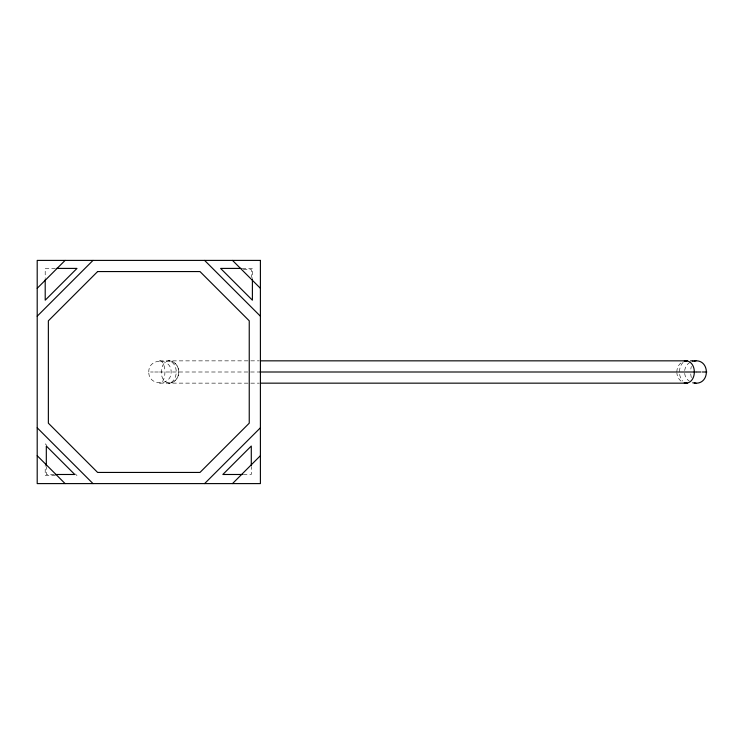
<?xml version="1.0" encoding="UTF-8"?>
<svg xmlns="http://www.w3.org/2000/svg" width="744" height="744" viewBox="0 0 744 744"><rect width="100%" height="100%" fill="white"/><g stroke="black" fill="none" stroke-linecap="round" stroke-linejoin="round"><path stroke-width="0.56" stroke-dasharray="3.72 2.79" d="M148.8 372C148.261 357.669 171.659 357.669 171.12 372C171.659 386.331 148.261 386.331 148.8 372L153.273 372M683.141 362.337C678.379 367.201 678.184 375.953 682.629 381.077M690.06 362.337C683.197 366.029 682.629 376.901 689.288 381.077M159.662 360.877L259.358 360.84M168.553 383.123L168.823 383.16A11.169 9.932 -90 0 0 178.774 372A11.169 9.932 -90 0 0 168.823 360.831C157.979 362.365 159.039 384.592 170.674 382.779C178.616 378.557 178.151 362.43 168.553 360.877M55.419 268.407L45.207 268.407L45.207 278.619M242.181 268.407L252.393 268.407L252.393 278.619M243.316 269.514L251.286 269.514L251.286 277.484M154.668 372L158.872 372M159.458 372L260.037 372M159.662 383.123L259.358 383.16M54.284 474.486L46.314 474.486L46.314 466.516M243.316 474.486L251.286 474.486L251.286 466.516M55.419 475.593L45.207 475.593L45.207 465.381M45.207 443.805L46.835 445.442M75.358 473.965L76.995 475.593M681.067 381.161A11.169 9.932 -90 0 1 676.863 372.967M676.826 372A11.169 9.932 -90 0 1 681.792 362.319M691.353 377.589A11.169 5.124 90 0 1 690.664 372M690.841 369.108A11.169 5.124 90 0 1 691.353 366.411M168.823 360.831A11.169 9.932 90 0 1 178.774 372A11.169 9.932 90 0 1 168.823 383.169M159.802 360.831A11.169 5.124 90 0 1 164.935 372A11.169 5.124 90 0 1 159.802 383.169"/><path stroke-width="1.12" d="M692.748 361.221C710.892 356.943 710.892 387.057 692.748 382.779M37.2 288.3L65.1 260.4M37.2 316.2L93 260.4M204.6 483.6L260.4 427.8M232.5 483.6L260.4 455.7M695.938 383.123L695.798 383.16A11.169 5.124 90 0 1 694.468 382.797M684.926 361.221L687.047 360.877M260.521 383.16L686.842 383.16C696.84 381.281 696.84 362.719 686.842 360.84L260.521 360.84M684.201 382.797A11.169 9.932 -90 0 0 686.777 383.169L687.047 383.123M56.553 268.407L76.995 268.407L45.207 300.195L45.207 279.753M241.047 268.407L220.605 268.407L252.393 300.195L252.393 279.753M690.59 360.84L693.045 360.84M260.037 372L696.142 372M696.728 372L700.932 372M702.327 372L706.8 372M55.419 474.486L74.772 474.486L46.314 446.028L46.314 465.381M242.181 474.486L222.828 474.486L251.286 446.028L251.286 465.381M684.926 382.779L686.842 383.16M695.938 360.877L695.798 360.84A11.169 5.124 90 0 0 694.468 361.203M232.5 260.4L260.4 288.3M204.6 260.4L260.4 316.2M37.2 427.8L93 483.6M37.2 455.7L65.1 483.6M684.201 361.203A11.169 9.932 -90 0 1 686.777 360.831M97.622 271.56L48.36 320.822L48.36 423.178L97.622 472.44L199.978 472.44L249.24 423.178L249.24 320.822L199.978 271.56L97.622 271.56M260.4 260.4L37.2 260.4L37.2 483.6L260.4 483.6L260.4 260.4"/></g></svg>
